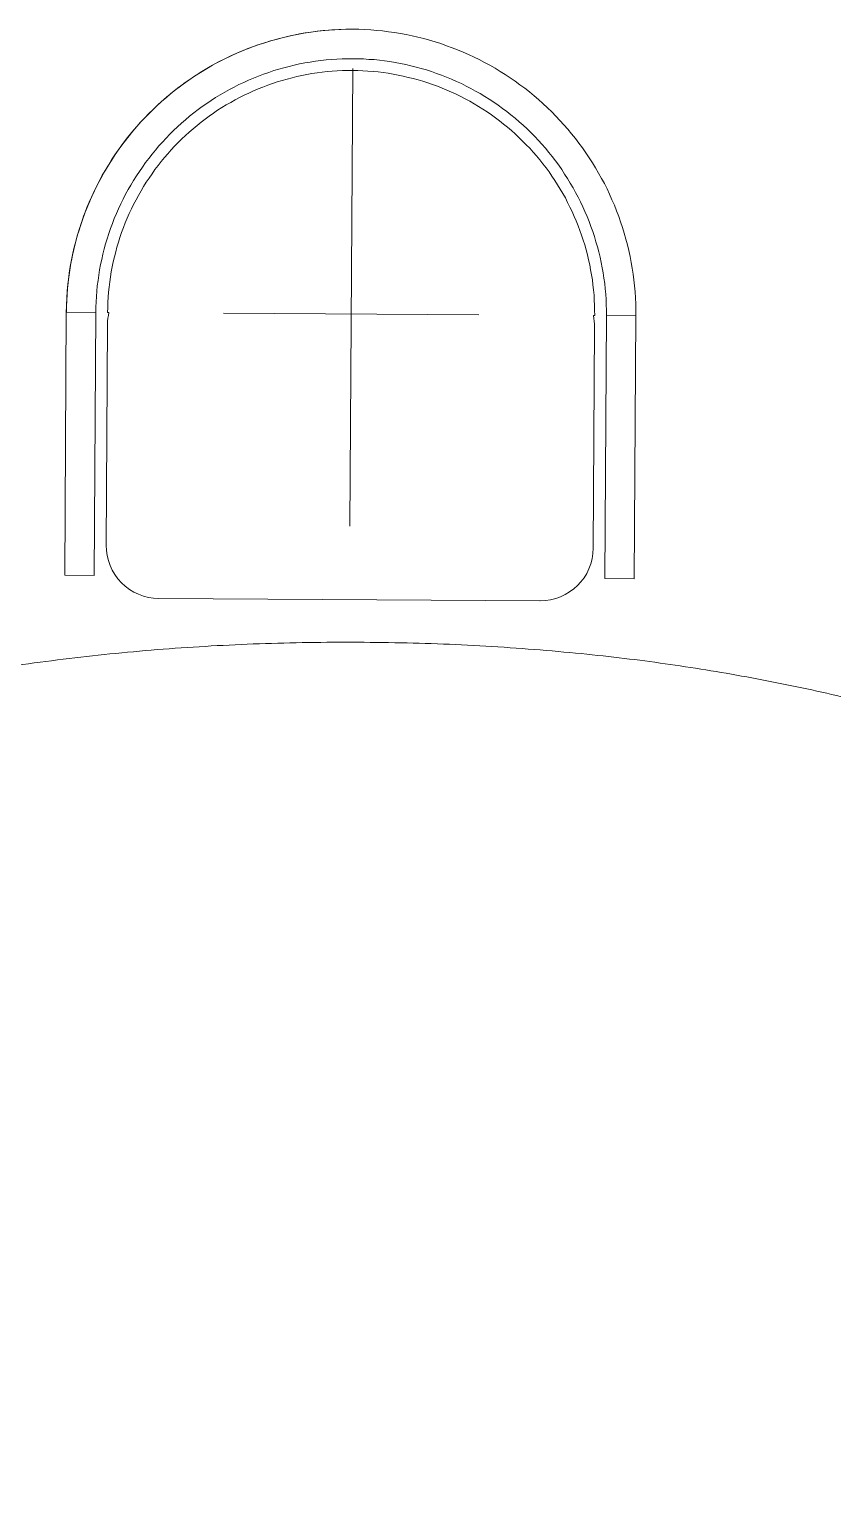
# Model space of a CAD drawing. Header units: millimetres. Extents: x 15905 to 65459, y 54615 to 76704.
# Drawn here: x 22887 to 23705, y 60339 to 61828 of the extents above; entities that cross this region are included whole.
import ezdxf

# ---------------------------------------------------------------- set-up
doc = ezdxf.new("R2010")
doc.units = ezdxf.units.MM
doc.layers.add('Столы', color=250, linetype='Continuous', lineweight=5)

# ---------------------------------------------------------------- blocks, each defined once
blk = doc.blocks.new('ОГ09 на8 персон стол1100х2300')
for p, q in [((-1850.1, 1177.7), (-1856, 1176.7)), ((-1844, 1178.6), (-1850.1, 1177.7)), ((-1838, 1179.4), (-1844, 1178.6)), ((-1831.9, 1180.1), (-1838, 1179.4)), ((-1825.9, 1180.6), (-1831.9, 1180.1)), ((-1819.9, 1181), (-1825.9, 1180.6)), ((-1813.8, 1181.3), (-1819.9, 1181)), ((-1807.7, 1181.4), (-1813.8, 1181.3)), ((-1801.7, 1181.5), (-1807.7, 1181.4)), ((-1795.6, 1181.4), (-1801.7, 1181.5)), ((-1789.5, 1181.2), (-1795.6, 1181.4)), ((-1783.4, 1180.8), (-1789.5, 1181.2)), ((-1777.4, 1180.3), (-1783.4, 1180.8)), ((-1771.4, 1179.7), (-1777.4, 1180.3)), ((-1765.3, 1179), (-1771.4, 1179.7)), ((-1759.3, 1178.1), (-1765.3, 1179)), ((-1753.3, 1177.1), (-1759.3, 1178.1)), ((-1747.4, 1176), (-1753.3, 1177.1)), ((-1902.8, 1163.9), (-1908.5, 1161.7)), ((-1897.1, 1165.9), (-1902.8, 1163.9)), ((-1891.4, 1167.8), (-1897.1, 1165.9)), ((-1885.6, 1169.6), (-1891.4, 1167.8)), ((-1879.7, 1171.2), (-1885.6, 1169.6)), ((-1873.8, 1172.8), (-1879.7, 1171.2)), ((-1867.9, 1174.2), (-1873.8, 1172.8)), ((-1862, 1175.6), (-1867.9, 1174.2)), ((-1856, 1176.7), (-1862, 1175.6)), ((-1741.4, 1174.8), (-1747.4, 1176)), ((-1735.5, 1173.4), (-1741.4, 1174.8)), ((-1729.5, 1171.9), (-1735.5, 1173.4)), ((-1723.7, 1170.3), (-1729.5, 1171.9)), ((-1717.9, 1168.6), (-1723.7, 1170.3)), ((-1712.1, 1166.8), (-1717.9, 1168.6)), ((-1706.4, 1164.7), (-1712.1, 1166.8)), ((-1700.7, 1162.7), (-1706.4, 1164.7)), ((-1695.1, 1160.5), (-1700.7, 1162.7)), ((-1936.2, 1149.3), (-1941.6, 1146.5)), ((-1930.8, 1152), (-1936.2, 1149.3)), ((-1925.3, 1154.6), (-1930.8, 1152)), ((-1919.8, 1157.1), (-1925.3, 1154.6)), ((-1914.2, 1159.5), (-1919.8, 1157.1)), ((-1908.5, 1161.7), (-1914.2, 1159.5)), ((-1856, 1146.1), (-1850.6, 1147.2)), ((-1850.6, 1147.2), (-1845.2, 1148.1)), ((-1845.2, 1148.1), (-1839.8, 1148.9)), ((-1839.8, 1148.9), (-1834.4, 1149.6)), ((-1834.4, 1149.6), (-1829, 1150.2)), ((-1829, 1150.2), (-1823.6, 1150.7)), ((-1823.6, 1150.7), (-1818.1, 1151)), ((-1818.1, 1151), (-1812.7, 1151.4)), ((-1812.7, 1151.4), (-1807.3, 1151.4)), ((-1807.3, 1151.4), (-1801.8, 1151.5)), ((-1801.8, 1151.5), (-1796.4, 1151.3)), ((-1796.4, 1151.3), (-1791, 1151.2)), ((-1791, 1151.2), (-1785.5, 1150.8)), ((-1785.5, 1150.8), (-1780.1, 1150.5)), ((-1780.1, 1150.5), (-1774.7, 1149.9)), ((-1774.7, 1149.9), (-1769.3, 1149.2)), ((-1769.3, 1149.2), (-1763.9, 1148.5)), ((-1763.9, 1148.5), (-1758.5, 1147.6)), ((-1758.5, 1147.6), (-1753.1, 1146.5)), ((-1689.4, 1158.1), (-1695.1, 1160.5)), ((-1683.8, 1155.7), (-1689.4, 1158.1)), ((-1678.3, 1153.1), (-1683.8, 1155.7)), ((-1672.9, 1150.5), (-1678.3, 1153.1)), ((-1667.5, 1147.6), (-1672.9, 1150.5)), ((-1662.2, 1144.8), (-1667.5, 1147.6)), ((-1962.4, 1134), (-1967.5, 1130.6)), ((-1957.3, 1137.3), (-1962.4, 1134)), ((-1952.2, 1140.4), (-1957.3, 1137.3)), ((-1946.9, 1143.5), (-1952.2, 1140.4)), ((-1941.6, 1146.5), (-1946.9, 1143.5)), ((-1902.8, 1131.8), (-1897.7, 1133.8)), ((-1897.7, 1133.8), (-1892.5, 1135.7)), ((-1892.5, 1135.7), (-1887.4, 1137.5)), ((-1887.4, 1137.5), (-1882.2, 1139.3)), ((-1882.2, 1139.3), (-1877.1, 1140.8)), ((-1877.1, 1140.8), (-1871.9, 1142.3)), ((-1871.9, 1142.3), (-1866.6, 1143.7)), ((-1866.6, 1143.7), (-1861.3, 1144.9)), ((-1863.6, 1132), (-1858.6, 1133.3)), ((-1861.3, 1144.9), (-1856, 1146.1)), ((-1858.6, 1133.3), (-1853.5, 1134.4)), ((-1853.5, 1134.4), (-1848.4, 1135.4)), ((-1848.4, 1135.4), (-1843.3, 1136.3)), ((-1843.3, 1136.3), (-1838.1, 1137)), ((-1838.1, 1137), (-1832.9, 1137.7)), ((-1832.9, 1137.7), (-1827.8, 1138.3)), ((-1827.8, 1138.3), (-1822.7, 1138.7)), ((-1822.7, 1138.7), (-1817.5, 1139)), ((-1817.5, 1139), (-1812.3, 1139.3)), ((-1812.3, 1139.3), (-1807.2, 1139.5)), ((-1807.2, 1139.5), (-1801.9, 1139.5)), ((-1801.8, 1141.5), (-1804.7, 675.4)), ((-1801.8, 1141.5), (-1804.7, 675.4)), ((-1801.9, 1139.5), (-1796.7, 1139.4)), ((-1796.7, 1139.4), (-1791.5, 1139.2)), ((-1791.5, 1139.2), (-1786.4, 1138.9)), ((-1786.4, 1138.9), (-1781.1, 1138.5)), ((-1781.1, 1138.5), (-1776, 1138)), ((-1776, 1138), (-1770.8, 1137.3)), ((-1770.8, 1137.3), (-1765.7, 1136.6)), ((-1765.7, 1136.6), (-1760.6, 1135.7)), ((-1760.6, 1135.7), (-1755.5, 1134.8)), ((-1755.5, 1134.8), (-1750.4, 1133.7)), ((-1753.1, 1146.5), (-1747.8, 1145.5)), ((-1750.4, 1133.7), (-1745.3, 1132.5)), ((-1747.8, 1145.5), (-1742.5, 1144.3)), ((-1745.3, 1132.5), (-1740.2, 1131.3)), ((-1742.5, 1144.3), (-1737.3, 1142.9)), ((-1737.3, 1142.9), (-1732, 1141.5)), ((-1732, 1141.5), (-1726.8, 1140)), ((-1726.8, 1140), (-1721.6, 1138.3)), ((-1721.6, 1138.3), (-1716.4, 1136.4)), ((-1716.4, 1136.4), (-1711.3, 1134.6)), ((-1711.3, 1134.6), (-1706.2, 1132.6)), ((-1706.2, 1132.6), (-1701.2, 1130.6)), ((-1656.9, 1141.7), (-1662.2, 1144.8)), ((-1651.6, 1138.6), (-1656.9, 1141.7)), ((-1646.6, 1135.3), (-1651.6, 1138.6)), ((-1641.5, 1132), (-1646.6, 1135.3)), ((-1982.2, 1119.8), (-1986.9, 1116)), ((-1977.3, 1123.5), (-1982.2, 1119.8)), ((-1972.4, 1127.1), (-1977.3, 1123.5)), ((-1967.5, 1130.6), (-1972.4, 1127.1)), ((-1936.7, 1114.7), (-1932.1, 1117.5)), ((-1932.1, 1117.5), (-1927.3, 1120.1)), ((-1927.3, 1120.1), (-1922.4, 1122.6)), ((-1922.4, 1122.6), (-1917.7, 1125.1)), ((-1917.7, 1125.1), (-1912.7, 1127.4)), ((-1912.7, 1127.4), (-1907.8, 1129.6)), ((-1907.8, 1129.6), (-1902.8, 1131.8)), ((-1907.6, 1116.5), (-1902.9, 1118.6)), ((-1902.9, 1118.6), (-1898.2, 1120.7)), ((-1898.2, 1120.7), (-1893.3, 1122.6)), ((-1893.3, 1122.6), (-1888.4, 1124.4)), ((-1888.4, 1124.4), (-1883.5, 1126.2)), ((-1883.5, 1126.2), (-1878.6, 1127.8)), ((-1878.6, 1127.8), (-1873.7, 1129.3)), ((-1873.7, 1129.3), (-1868.6, 1130.7)), ((-1868.6, 1130.7), (-1863.6, 1132)), ((-1740.2, 1131.3), (-1735.3, 1129.9)), ((-1735.3, 1129.9), (-1730.3, 1128.5)), ((-1730.3, 1128.5), (-1725.4, 1126.9)), ((-1725.4, 1126.9), (-1720.5, 1125.1)), ((-1720.5, 1125.1), (-1715.6, 1123.4)), ((-1715.6, 1123.4), (-1710.7, 1121.4)), ((-1710.7, 1121.4), (-1705.9, 1119.5)), ((-1705.9, 1119.5), (-1701.1, 1117.4)), ((-1701.2, 1130.6), (-1696.2, 1128.4)), ((-1701.1, 1117.4), (-1696.5, 1115.2)), ((-1696.2, 1128.4), (-1691.2, 1126.1)), ((-1691.2, 1126.1), (-1686.4, 1123.6)), ((-1686.4, 1123.6), (-1681.6, 1121.1)), ((-1681.6, 1121.1), (-1676.8, 1118.5)), ((-1676.8, 1118.5), (-1672.1, 1115.9)), ((-1636.5, 1128.6), (-1641.5, 1132)), ((-1631.5, 1125), (-1636.5, 1128.6)), ((-1626.7, 1121.4), (-1631.5, 1125)), ((-1621.9, 1117.7), (-1626.7, 1121.4)), ((-1617.2, 1113.8), (-1621.9, 1117.7)), ((-2000.6, 1104.1), (-2005, 1099.9)), ((-1996.2, 1108.1), (-2000.6, 1104.1)), ((-1991.5, 1112.1), (-1996.2, 1108.1)), ((-1986.9, 1116), (-1991.5, 1112.1)), ((-1959.3, 1099.6), (-1955, 1102.7)), ((-1955, 1102.7), (-1950.5, 1105.8)), ((-1950.5, 1105.8), (-1945.9, 1108.9)), ((-1945.9, 1108.9), (-1941.4, 1111.8)), ((-1941.4, 1111.8), (-1936.7, 1114.7)), ((-1935.1, 1101.7), (-1930.6, 1104.4)), ((-1930.6, 1104.4), (-1926.1, 1107)), ((-1926.1, 1107), (-1921.6, 1109.5)), ((-1921.6, 1109.5), (-1917, 1112)), ((-1917, 1112), (-1912.3, 1114.3)), ((-1912.3, 1114.3), (-1907.6, 1116.5)), ((-1696.5, 1115.2), (-1691.8, 1112.9)), ((-1691.8, 1112.9), (-1687.2, 1110.6)), ((-1687.2, 1110.6), (-1682.6, 1108.1)), ((-1682.6, 1108.1), (-1678.1, 1105.4)), ((-1678.1, 1105.4), (-1673.7, 1102.9)), ((-1673.7, 1102.9), (-1669.3, 1100.1)), ((-1672.1, 1115.9), (-1667.4, 1113.1)), ((-1667.4, 1113.1), (-1662.8, 1110.1)), ((-1662.8, 1110.1), (-1658.2, 1107.1)), ((-1658.2, 1107.1), (-1653.8, 1104.1)), ((-1653.8, 1104.1), (-1649.3, 1100.9)), ((-1612.6, 1109.8), (-1617.2, 1113.8)), ((-1608.1, 1105.8), (-1612.6, 1109.8)), ((-1603.6, 1101.6), (-1608.1, 1105.8)), ((-2013.6, 1091.3), (-2017.8, 1086.8)), ((-2009.4, 1095.6), (-2013.6, 1091.3)), ((-2005, 1099.9), (-2009.4, 1095.6)), ((-1976.2, 1085.7), (-1972.1, 1089.3)), ((-1972.1, 1089.3), (-1967.9, 1092.8)), ((-1967.9, 1092.8), (-1963.7, 1096.2)), ((-1963.7, 1096.2), (-1959.3, 1099.6)), ((-1956.3, 1086.8), (-1952.2, 1089.9)), ((-1952.2, 1089.9), (-1948, 1092.9)), ((-1948, 1092.9), (-1943.7, 1095.9)), ((-1943.7, 1095.9), (-1939.4, 1098.9)), ((-1939.4, 1098.9), (-1935.1, 1101.7)), ((-1669.3, 1100.1), (-1664.9, 1097.2)), ((-1664.9, 1097.2), (-1660.6, 1094.3)), ((-1660.6, 1094.3), (-1656.5, 1091.2)), ((-1656.5, 1091.2), (-1652.3, 1088.1)), ((-1652.3, 1088.1), (-1648.2, 1084.9)), ((-1649.3, 1100.9), (-1644.9, 1097.6)), ((-1644.9, 1097.6), (-1640.7, 1094.2)), ((-1640.7, 1094.2), (-1636.5, 1090.8)), ((-1636.5, 1090.8), (-1632.3, 1087.2)), ((-1599.2, 1097.4), (-1603.6, 1101.6)), ((-1595, 1093.1), (-1599.2, 1097.4)), ((-1590.8, 1088.7), (-1595, 1093.1)), ((-1586.8, 1084.2), (-1590.8, 1088.7)), ((-2029.6, 1072.9), (-2033.3, 1068.2)), ((-2025.7, 1077.7), (-2029.6, 1072.9)), ((-2021.8, 1082.3), (-2025.7, 1077.7)), ((-2017.8, 1086.8), (-2021.8, 1082.3)), ((-1991.9, 1070.7), (-1988.1, 1074.5)), ((-1988.1, 1074.5), (-1984.2, 1078.3)), ((-1984.2, 1078.3), (-1980.2, 1082.1)), ((-1980.2, 1082.1), (-1976.2, 1085.7)), ((-1975.8, 1069.7), (-1972.1, 1073.2)), ((-1972.1, 1073.2), (-1968.3, 1076.8)), ((-1968.3, 1076.8), (-1964.3, 1080.2)), ((-1964.3, 1080.2), (-1960.3, 1083.5)), ((-1960.3, 1083.5), (-1956.3, 1086.8)), ((-1648.2, 1084.9), (-1644.2, 1081.6)), ((-1644.2, 1081.6), (-1640.2, 1078.2)), ((-1640.2, 1078.2), (-1636.4, 1074.8)), ((-1636.4, 1074.8), (-1632.6, 1071.3)), ((-1632.3, 1087.2), (-1628.3, 1083.7)), ((-1628.3, 1083.7), (-1624.3, 1080)), ((-1624.3, 1080), (-1620.4, 1076.2)), ((-1620.4, 1076.2), (-1616.5, 1072.3)), ((-1582.7, 1079.6), (-1586.8, 1084.2)), ((-1578.9, 1075), (-1582.7, 1079.6)), ((-1575, 1070.2), (-1578.9, 1075)), ((-2040.6, 1058.4), (-2044, 1053.5)), ((-2037, 1063.4), (-2040.6, 1058.4)), ((-2033.3, 1068.2), (-2037, 1063.4)), ((-2006.2, 1054.2), (-2002.7, 1058.4)), ((-2002.7, 1058.4), (-1999.2, 1062.6)), ((-1999.2, 1062.6), (-1995.6, 1066.6)), ((-1995.6, 1066.6), (-1991.9, 1070.7)), ((-1990.2, 1054.7), (-1986.8, 1058.5)), ((-1986.8, 1058.5), (-1983.2, 1062.3)), ((-1983.2, 1062.3), (-1979.5, 1066.1)), ((-1979.5, 1066.1), (-1975.8, 1069.7)), ((-1632.6, 1071.3), (-1628.8, 1067.6)), ((-1628.8, 1067.6), (-1625.2, 1063.9)), ((-1625.2, 1063.9), (-1621.6, 1060.2)), ((-1621.6, 1060.2), (-1618.2, 1056.3)), ((-1616.5, 1072.3), (-1612.8, 1068.3)), ((-1612.8, 1068.3), (-1609.1, 1064.3)), ((-1609.1, 1064.3), (-1605.6, 1060.2)), ((-1605.6, 1060.2), (-1602.1, 1055.9)), ((-1571.4, 1065.4), (-1575, 1070.2)), ((-1567.8, 1060.6), (-1571.4, 1065.4)), ((-1564.3, 1055.6), (-1567.8, 1060.6)), ((-2050.5, 1043.2), (-2053.7, 1038)), ((-2047.3, 1048.4), (-2050.5, 1043.2)), ((-2044, 1053.5), (-2047.3, 1048.4)), ((-2016, 1041.1), (-2012.8, 1045.6)), ((-2012.8, 1045.6), (-2009.6, 1049.9)), ((-2009.6, 1049.9), (-2006.2, 1054.2)), ((-2000, 1042.6), (-1996.8, 1046.7)), ((-1996.8, 1046.7), (-1993.5, 1050.7)), ((-1993.5, 1050.7), (-1990.2, 1054.7)), ((-1618.2, 1056.3), (-1614.7, 1052.4)), ((-1614.7, 1052.4), (-1611.3, 1048.4)), ((-1611.3, 1048.4), (-1608.2, 1044.4)), ((-1608.2, 1044.4), (-1605, 1040.2)), ((-1602.1, 1055.9), (-1598.7, 1051.7)), ((-1598.7, 1051.7), (-1595.4, 1047.4)), ((-1595.4, 1047.4), (-1592.1, 1043)), ((-1592.1, 1043), (-1589, 1038.6)), ((-1560.9, 1050.5), (-1564.3, 1055.6)), ((-1557.6, 1045.3), (-1560.9, 1050.5)), ((-1554.5, 1040.2), (-1557.6, 1045.3)), ((-2056.8, 1032.7), (-2059.5, 1027.4)), ((-2053.7, 1038), (-2056.8, 1032.7)), ((-2025, 1027.5), (-2022.1, 1032.2)), ((-2022.1, 1032.2), (-2019.1, 1036.7)), ((-2019.1, 1036.7), (-2016, 1041.1)), ((-2012, 1025.7), (-2009.2, 1029.9)), ((-2009.2, 1029.9), (-2006.2, 1034.2)), ((-2006.2, 1034.2), (-2003.2, 1038.5)), ((-2003.2, 1038.5), (-2000, 1042.6)), ((-1605, 1040.2), (-1601.9, 1036.1)), ((-1601.9, 1036.1), (-1598.9, 1031.8)), ((-1598.9, 1031.8), (-1596, 1027.5)), ((-1589, 1038.6), (-1586, 1034)), ((-1586, 1034), (-1583, 1029.5)), ((-1583, 1029.5), (-1580.3, 1024.8)), ((-1551.4, 1034.9), (-1554.5, 1040.2)), ((-1548.4, 1029.6), (-1551.4, 1034.9)), ((-1545.6, 1024.2), (-1548.4, 1029.6)), ((-2065.1, 1016.6), (-2067.6, 1011)), ((-2062.4, 1022), (-2065.1, 1016.6)), ((-2059.5, 1027.4), (-2062.4, 1022)), ((-2035.6, 1008.5), (-2033.1, 1013.4)), ((-2033.1, 1013.4), (-2030.4, 1018.1)), ((-2030.4, 1018.1), (-2027.8, 1022.8)), ((-2027.8, 1022.8), (-2025, 1027.5)), ((-2020.1, 1012.3), (-2017.4, 1016.8)), ((-2017.4, 1016.8), (-2014.8, 1021.2)), ((-2014.8, 1021.2), (-2012, 1025.7)), ((-1596, 1027.5), (-1593.2, 1023.1)), ((-1593.2, 1023.1), (-1590.5, 1018.6)), ((-1590.5, 1018.6), (-1587.9, 1014.2)), ((-1587.9, 1014.2), (-1585.3, 1009.7)), ((-1580.3, 1024.8), (-1577.5, 1020.1)), ((-1577.5, 1020.1), (-1574.8, 1015.3)), ((-1574.8, 1015.3), (-1572.3, 1010.5)), ((-1542.8, 1018.8), (-1545.6, 1024.2)), ((-1540.2, 1013.4), (-1542.8, 1018.8)), ((-1537.8, 1007.8), (-1540.2, 1013.4)), ((-2072.4, 999.9), (-2074.6, 994.2)), ((-2070.1, 1005.4), (-2072.4, 999.9)), ((-2067.6, 1011), (-2070.1, 1005.4)), ((-2042.5, 993.7), (-2040.3, 998.7)), ((-2040.3, 998.7), (-2038, 1003.6)), ((-2038, 1003.6), (-2035.6, 1008.5)), ((-2029.3, 993.7), (-2027.2, 998.5)), ((-2027.2, 998.5), (-2024.9, 1003.1)), ((-2024.9, 1003.1), (-2022.5, 1007.7)), ((-2022.5, 1007.7), (-2020.1, 1012.3)), ((-1585.3, 1009.7), (-1583, 1005.1)), ((-1583, 1005.1), (-1580.6, 1000.4)), ((-1580.6, 1000.4), (-1578.4, 995.7)), ((-1572.3, 1010.5), (-1569.9, 1005.7)), ((-1569.9, 1005.7), (-1567.5, 1000.7)), ((-1567.5, 1000.7), (-1565.3, 995.8)), ((-1535.4, 1002.3), (-1537.8, 1007.8)), ((-1533.2, 996.6), (-1535.4, 1002.3)), ((-2076.7, 988.5), (-2078.7, 982.7)), ((-2074.6, 994.2), (-2076.7, 988.5)), ((-2048.4, 978.5), (-2046.6, 983.6)), ((-2046.6, 983.6), (-2044.6, 988.7)), ((-2044.6, 988.7), (-2042.5, 993.7)), ((-2035.3, 979.4), (-2033.4, 984.2)), ((-2033.4, 984.2), (-2031.4, 989)), ((-2031.4, 989), (-2029.3, 993.7)), ((-1578.4, 995.7), (-1576.2, 990.9)), ((-1576.2, 990.9), (-1574.3, 986.2)), ((-1574.3, 986.2), (-1572.2, 981.4)), ((-1565.3, 995.8), (-1563.1, 990.8)), ((-1563.1, 990.8), (-1561.1, 985.7)), ((-1561.1, 985.7), (-1559.2, 980.6)), ((-1531, 990.9), (-1533.2, 996.6)), ((-1529, 985.2), (-1531, 990.9)), ((-1527.1, 979.4), (-1529, 985.2)), ((-2082.3, 971.1), (-2083.8, 965.3)), ((-2080.5, 977), (-2082.3, 971.1)), ((-2078.7, 982.7), (-2080.5, 977)), ((-2051.9, 968.1), (-2050.2, 973.3)), ((-2050.2, 973.3), (-2048.4, 978.5)), ((-2040.4, 964.5), (-2038.8, 969.5)), ((-2038.8, 969.5), (-2037.1, 974.5)), ((-2037.1, 974.5), (-2035.3, 979.4)), ((-1572.2, 981.4), (-1570.4, 976.5)), ((-1570.4, 976.5), (-1568.7, 971.6)), ((-1568.7, 971.6), (-1567.1, 966.7)), ((-1559.2, 980.6), (-1557.4, 975.5)), ((-1557.4, 975.5), (-1555.7, 970.3)), ((-1555.7, 970.3), (-1554.1, 965.1)), ((-1525.3, 973.7), (-1527.1, 979.4)), ((-1523.6, 967.8), (-1525.3, 973.7)), ((-2086.7, 953.5), (-2088, 947.5)), ((-2085.3, 959.4), (-2086.7, 953.5)), ((-2083.8, 965.3), (-2085.3, 959.4)), ((-2056.2, 952.4), (-2054.8, 957.7)), ((-2054.8, 957.7), (-2053.4, 962.9)), ((-2053.4, 962.9), (-2051.9, 968.1)), ((-2044.5, 949.6), (-2043.2, 954.6)), ((-2043.2, 954.6), (-2041.9, 959.6)), ((-2041.9, 959.6), (-2040.4, 964.5)), ((-1567.1, 966.7), (-1565.6, 961.8)), ((-1565.6, 961.8), (-1564.1, 956.7)), ((-1564.1, 956.7), (-1562.9, 951.7)), ((-1554.1, 965.1), (-1552.6, 959.9)), ((-1552.6, 959.9), (-1551.2, 954.6)), ((-1551.2, 954.6), (-1550, 949.3)), ((-1522.1, 961.9), (-1523.6, 967.8)), ((-1520.7, 956), (-1522.1, 961.9)), ((-1519.4, 950), (-1520.7, 956)), ((-2089.1, 941.6), (-2090.1, 935.6)), ((-2088, 947.5), (-2089.1, 941.6)), ((-2059.5, 936.4), (-2058.5, 941.8)), ((-2058.5, 941.8), (-2057.4, 947.1)), ((-2057.4, 947.1), (-2056.2, 952.4)), ((-2047.7, 934.3), (-2046.8, 939.4)), ((-2046.8, 939.4), (-2045.7, 944.6)), ((-2045.7, 944.6), (-2044.5, 949.6)), ((-1562.9, 951.7), (-1561.7, 946.7)), ((-1561.7, 946.7), (-1560.5, 941.5)), ((-1560.5, 941.5), (-1559.6, 936.4)), ((-1550, 949.3), (-1548.8, 944)), ((-1548.8, 944), (-1547.7, 938.6)), ((-1547.7, 938.6), (-1546.8, 933.3)), ((-1518.3, 944), (-1519.4, 950)), ((-1517.2, 938.1), (-1518.3, 944)), ((-2091.6, 923.6), (-2092.2, 917.5)), ((-2090.9, 929.6), (-2091.6, 923.6)), ((-2090.1, 935.6), (-2090.9, 929.6)), ((-2061.9, 920.2), (-2061.1, 925.7)), ((-2061.1, 925.7), (-2060.4, 931)), ((-2060.4, 931), (-2059.5, 936.4)), ((-2049.9, 918.9), (-2049.2, 924.1)), ((-2049.2, 924.1), (-2048.5, 929.2)), ((-2048.5, 929.2), (-2047.7, 934.3)), ((-1559.6, 936.4), (-1558.7, 931.3)), ((-1558.7, 931.3), (-1557.8, 926.2)), ((-1557.8, 926.2), (-1557.2, 921.1)), ((-1546.8, 933.3), (-1546, 927.9)), ((-1546, 927.9), (-1545.2, 922.5)), ((-1516.3, 932.1), (-1517.2, 938.1)), ((-1515.5, 926.1), (-1516.3, 932.1)), ((-1514.8, 920.1), (-1515.5, 926.1)), ((-2092.7, 911.4), (-2093.1, 905.3)), ((-2092.2, 917.5), (-2092.7, 911.4)), ((-2063.2, 903.9), (-2062.8, 909.4)), ((-2062.8, 909.4), (-2062.4, 914.8)), ((-2062.4, 914.8), (-2061.9, 920.2)), ((-2050.8, 908.6), (-2050.4, 913.7)), ((-2050.4, 913.7), (-2049.9, 918.9)), ((-1557.2, 921.1), (-1556.6, 915.9)), ((-1556.6, 915.9), (-1556.1, 910.8)), ((-1556.1, 910.8), (-1555.8, 905.6)), ((-1545.2, 922.5), (-1544.7, 917.1)), ((-1544.7, 917.1), (-1544.2, 911.7)), ((-1544.2, 911.7), (-1543.8, 906.2)), ((-1514.2, 914), (-1514.8, 920.1)), ((-1513.9, 907.9), (-1514.2, 914)), ((-2093.3, 899.3), (-2093.5, 893.2)), ((-2093.1, 905.3), (-2093.3, 899.3)), ((-2063.4, 893), (-2063.3, 898.5)), ((-2063.3, 898.5), (-2063.2, 903.9)), ((-2051.4, 893), (-2051.3, 898.2)), ((-2051.3, 898.2), (-2051.2, 903.4)), ((-2051.2, 903.4), (-2050.8, 908.6)), ((-1555.8, 905.6), (-1555.6, 900.3)), ((-1555.6, 900.3), (-1555.5, 895.2)), ((-1555.5, 895.2), (-1555.4, 890)), ((-1543.8, 906.2), (-1543.6, 900.7)), ((-1543.6, 900.7), (-1543.5, 895.4)), ((-1543.5, 895.4), (-1543.4, 889.8)), ((-1513.6, 901.8), (-1513.9, 907.9)), ((-1513.4, 895.8), (-1513.6, 901.8)), ((-1513.5, 889.7), (-1513.4, 895.8)), ((-2095.1, 625.3), (-2093.5, 893.2)), ((-2093.5, 893.2), (-2063.4, 893)), ((-2093.5, 893.2), (-2063.4, 893)), ((-2063.4, 893), (-2065, 625.1)), ((-2052.9, 655.9), (-2051.5, 881)), ((-2051.5, 881), (-2051.5, 881.1)), ((-2050, 893), (-2051.4, 893)), ((-1933.4, 892.3), (-1673.4, 890.7)), ((-1555.4, 890), (-1556.7, 890)), ((-1556.7, 890), (-1556.7, 890)), ((-1555.4, 890), (-1555.4, 890)), ((-1545.1, 621.9), (-1543.4, 889.8)), ((-1543.4, 889.8), (-1543.4, 889.8)), ((-1543.4, 889.8), (-1513.5, 889.7)), ((-1543.4, 889.8), (-1513.5, 889.7)), ((-1513.5, 889.7), (-1515.1, 621.8)), ((-1513.5, 889.7), (-1513.5, 889.7)), ((-1555.5, 878), (-1556.9, 652.9)), ((-1555.5, 878.1), (-1555.5, 878)), ((-2065, 625.1), (-2095.1, 625.3)), ((-1515.1, 621.8), (-1545.1, 621.9)), ((-1611.1, 599.3), (-1999.3, 601.7))]:
    blk.add_line(p, q)
for centre, radius, start, end in [((-1803.4, 891.5), 290, 89.6518, 179.6518), ((-2000.4, 880.8), 51.1, 166.2143, 179.6661), ((-1609, 878.5), 53.5, 359.5718, 12.3646), ((-1999, 655.6), 53.9, 179.6447, 269.6514), ((-1610.8, 653.2), 53.9, 269.6514, 359.6447)]:
    blk.add_arc(centre, radius, start, end)
blk.add_open_spline([(-2383.8, -469.5), (-2116.8, -543.1), (-1500.5, -542.6), (-967, -394.9), (-659.1, -139.2), (-659.4, 155.4), (-967.6, 410.5), (-1501.4, 557.4), (-2117.7, 556.9), (-2651.2, 409.1), (-2959.1, 153.8), (-2959, -141), (-2650.7, -395.9), (-2383.8, -469.5)], degree=2)

msp = doc.modelspace()

# ---------------------------------------------------------------- block references
at = {"layer": 'Столы'}
msp.add_blockref('ОГ09 на8 персон стол1100х2300', (25018.5, 60646.7), dxfattribs=at)

doc.saveas('drawing.dxf')
